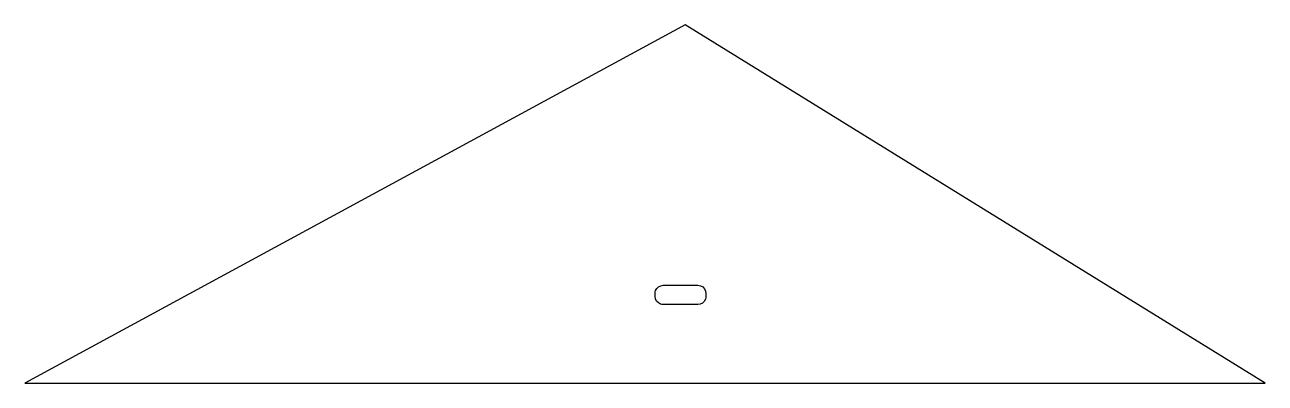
# Model space of a CAD drawing. Header units: millimetres. Extents: x 225 to 453, y 158 to 224.
import ezdxf

# ---------------------------------------------------------------- set-up
doc = ezdxf.new("R2010")
doc.units = ezdxf.units.MM
doc.header["$MEASUREMENT"] = 0
doc.layers.get('0').update_dxf_attribs({"lineweight": 0})

msp = doc.modelspace()

# ---------------------------------------------------------------- linework, layer by layer
at = {"color": 18, "lineweight": 25, "true_color": 0x000000}
for p, q in [((342.21, 175.73), (348.56, 175.73)), ((342.21, 175.73), (348.56, 175.73)), ((340.71, 173.67), (340.71, 174.23)), ((340.71, 173.67), (340.71, 174.23)), ((350.06, 174.23), (350.06, 173.67)), ((348.56, 172.17), (342.21, 172.17))]:
    msp.add_line(p, q, dxfattribs=at)
msp.add_lwpolyline([(224.78, 157.73), (452.9, 157.73), (346.23, 223.62)], close=True, dxfattribs=at)
for points in [[(340.71, 174.23), (340.71, 174.41), (340.74, 174.59), (340.8, 174.75), (341.01, 175.32), (341.6, 175.73), (342.21, 175.73)], [(340.71, 174.23), (340.71, 174.41), (340.74, 174.59), (340.8, 174.75), (341.01, 175.32), (341.6, 175.73), (342.21, 175.73)], [(348.56, 175.73), (348.73, 175.73), (348.91, 175.7), (349.07, 175.64), (349.65, 175.43), (350.06, 174.84), (350.06, 174.23)], [(342.21, 172.17), (342.03, 172.17), (341.86, 172.21), (341.69, 172.27), (341.12, 172.48), (340.71, 173.07), (340.71, 173.67)], [(342.21, 172.17), (342.03, 172.17), (341.86, 172.21), (341.69, 172.27), (341.12, 172.48), (340.71, 173.07), (340.71, 173.67)], [(350.06, 173.67), (350.06, 173.5), (350.03, 173.32), (349.97, 173.16), (349.76, 172.59), (349.17, 172.17), (348.56, 172.17)], [(350.06, 173.67), (350.06, 173.5), (350.03, 173.32), (349.97, 173.16), (349.76, 172.59), (349.17, 172.17), (348.56, 172.17)]]:
    msp.add_open_spline(points, degree=3, knots=[0, 0, 0, 0, 1, 1, 1, 2, 2, 2, 2], dxfattribs=at)

doc.saveas('drawing.dxf')
